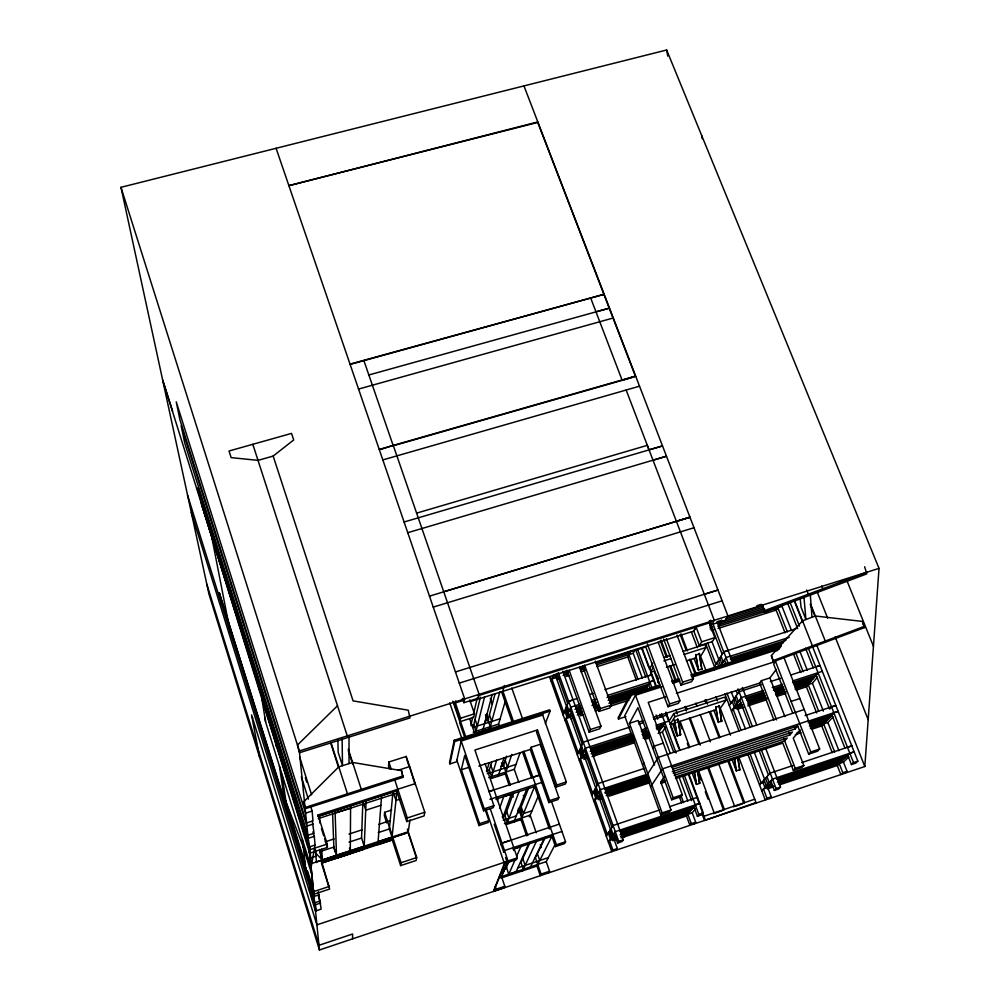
<?xml version="1.0" encoding="UTF-8"?>
<svg xmlns="http://www.w3.org/2000/svg" width="1000" height="1000" viewBox="0 0 1000 1000"><rect width="100%" height="100%" fill="white"/><g stroke="black" fill="none" stroke-linecap="round" stroke-linejoin="round"><path stroke-width="1.5" d="M349.012 763.6L349.025 736.112M350.387 851.425L350.375 853.7L336.538 858.238L336.463 855.987M350.6 805.375L350.288 850.85L349.412 848.1M352.587 763.95L352.6 762.463L401.488 770.638L403.05 777.325L305.175 808.763L313.725 893.35M352.562 938.863L352.625 933.988L318.975 945.3L206.825 584.237M310.062 864.038L364.212 846.287L361.562 838.05L362.812 802.812M364.288 846.875L364.2 849.163L322.537 862.825L322.375 860.6L321.337 861.35L321.262 860.25L408.225 831.762L408.05 832.925M366.15 800.35L364.212 846.287M862.45 621.425L864.375 627.65L773.538 661.675L771.637 656.775L771.413 655.55L802.525 620.8L815.325 616L862.45 621.425L864.375 627.65M864.65 566.75L866.812 573.875L764.65 612.238L762.237 605.212L764.65 612.238M380.65 449.45L393.275 445.412L479.113 694.362L478.212 698.175L463.888 702.688L462.425 698.413M378.125 842.337L377.962 844.65L391.675 840.15L391.925 837.812L406.637 832.987L321.312 860.95M381.637 795.362L378.088 841.75L392.038 837.175L397.038 790.387L318.113 816.375L396.987 790.9M864.825 766.513L879.025 568.387L666.65 50L120.975 187.312L208.975 594.163L319.45 950L864.825 766.513L816.625 644.837M391.688 810.037L384.613 812.337L384.338 815.588L386.737 822.962M396.812 791.263L406.775 821.575L424.125 815.913L424.775 812.25L406.262 756.438L388.862 762L388.525 766.062L389.438 768.825M392.038 837.175L389.35 828.962L392.887 793.037M391.675 840.15L321.463 863.112L328.725 886.162M396.725 793.3L318.275 818.575M401.488 770.638L403.05 777.325M406.138 757.425L406.262 756.438M407.337 829.062L416.7 857.55L416.175 860.475L400.637 865.612L401.05 862.725L384.613 812.337M406.775 821.575L407.287 817.962L394.55 779.275M409.988 819.975L408.113 832.513L416.1 856.825M312.913 831.875L314.312 836.35L315.062 845.062L311.1 867.337L283.225 794.65L313.9 895.1M454.65 706.525L455.775 700.85M545.35 723.55L550.075 711.125L549.612 709.825L454.225 740.263L449.513 762.638L449.938 763.9L456.525 761.787L461.562 739.375M449.938 763.9L454.675 741.575L454.225 740.263M469.738 699.925L474.5 713.8L473.663 717.337L459.837 721.725L460.588 718.213L455.375 702.913L463.7 700.288M463.888 702.688L464.688 698.9L276.087 148.275M471.012 724.587L472.762 717.138M473.462 714.163L477.312 697.775M484.938 808.962L488.9 820.6L488.263 822.5L478.975 825.562L479.562 823.662L461.312 769.762L464.75 755.375L483.587 810.812L493.212 807.663L493.888 805.638L474.9 750.025L537.463 729.963L556.812 785.037L555.85 787.15L565.3 784.062L566.3 781.938L542.688 715.025L543.337 713.288M476.05 731.263L473.8 724.688L480.412 697.2M499.825 691.988L489.7 728.812L475.538 733.325L484.6 696.787M492.188 694.388L482.625 731.062M491.262 729.587L488.013 720.163L495.012 693.962M504.387 685.537L502.775 691.35M499.613 726.925L498.625 724.062L505.312 701M486.6 771.575L489.2 762.663M491.613 776.663L489.325 770.013L491.662 762.15M511.8 754.438L505.262 773.95L491.025 778.562L496.688 760.062M483.587 810.812L484.225 808.8L461.188 741.05L542.688 715.025M504.1 757.675L498.15 776.263M506.613 756.162L503.612 765.413L500.763 766.325M497.375 800.763L498.338 797.925M499.6 808.363L503.7 796.612L511.35 794.112L502.7 818.025M518.812 782.362L514.288 769.312L520 753.05M507.362 822.688L505.05 815.95L513.462 792.938M527.8 835.6L519.55 811.175L528.625 787.987M530.262 749.475L531.075 747.275L540.188 744.338L558.888 797.588L557.938 799.587L548.812 802.588L530.262 749.475L478.862 766.062M537.463 729.963L536.6 732.312L555.85 787.15M535.4 784.5L521.013 819.7L506.712 824.412L519.087 791.587M501.3 844.938L501.975 843.15L511.2 840.062M569.212 675.5L566.275 676.425L567.9 672.212L563.8 673.5M501.275 844.912L501.987 843.15L559.375 824.125M504.775 862.412L493.5 891.438L505.625 862.163C511.112 859.825 500.825 863.1 505.625 862.163M513.862 822.05L526.8 789.062M494.25 824.275L503.8 852.288L504.5 850.537L561.938 831.438M503.787 852.3L504.5 850.537M565.175 720.65L570.788 707.15L579.663 704.312M503.137 872.775L507.775 861.7M507.562 862.2L501.525 876.612L504.812 886.263L504.162 887.738L495.613 890.612L496.225 889.15L495.3 886.388M485.062 763.637L517.288 857.862L516.538 859.587L507.325 862.663L508.038 860.95L490.262 808.775M506.438 867.5L508.875 861.7M505.85 868.863L506.512 867.312L508.762 874.338L516 871.912L528.562 844.05M513.612 850.5L514.8 847.688M581.675 748.562L570.45 717.125L571.987 713.487L567.562 714.912L565.475 709.05M529.412 816.925L538.75 795.013M508.837 874.15L515.45 859.013M516.65 856.25L520.862 846.612L516.875 847.938M583.413 714.8L580.475 715.738L582.212 711.8L578.088 713.112M523.325 869.3L520.988 862.475L530.138 842.262M548.812 802.588L549.712 800.6L531.075 747.275M577.35 754.837L583.3 742.15L630.062 727.013M522.6 870.837L536.337 841.462M579.6 666.875L600.962 726.112L599.663 728.787L589.163 732.175L590.413 729.525L569.113 670.188M595.325 661.125L611.287 705.05L609.875 707.925L598.962 711.425L600.312 708.575L584.612 665.163M628.888 654.65L627.788 656.988L636.35 680.212M630.825 650.612L627.788 656.988L597.038 666.7M579.425 760.7L585.45 748.162L631.038 733.375M642.325 678.012L633.2 653.288L635.05 649.475M544.087 838.888L529.8 868.425M545.35 837.212L535.413 857.663L541.075 874.087L540.275 875.612L536.975 866.025L552.8 834.475M584.738 749.188L586.425 753.925L584.788 757.3L596.138 789.1M594.788 755.7L598.375 748.6M659.762 684.925L630.237 694.375L618.112 717.925L618.5 718.988L625.925 716.587M618.5 718.988L630.638 695.475L660.3 685.987M498.675 877.562L546.237 861.625L555.35 844.1M513 849.237L551.9 836.287L555.487 846.587L556.413 844.825L565.55 841.775L551.675 802.087M662.212 686.65L635.5 695.2L624.675 715.812L660.75 814.775L669.575 811.825L670.987 809.938L660.725 781.925L664.45 776.438M649.475 669.3L652.738 663.088M647.537 676.188L652.038 674.638L656.338 686.25M655.95 686.787L650.588 672.288L653.2 667.35M607 697.487L648.55 684.2L649.788 681.912L654.212 680.5L607.425 695.45M609.788 701.388L645.475 689.95L649.55 682.35M660.75 814.775L662.125 812.9L629.438 723.312L637.913 707.688L671.7 799.788L680.775 796.775L682.288 794.75L648.238 702.387L666 696.675M548.725 872.763L549.562 871.237L546.237 861.625M565.55 841.775L564.587 843.55L555.487 846.587M591.737 795.275L598.112 783.587L644.362 768.388M696.075 627.062L693.8 631.075L699.362 645.738L701.663 641.812L696.075 627.062L693.8 631.075L469.888 701.725M593.85 801.213L600.288 789.663L646.062 774.587M598.263 799.75L601.05 794.837L596.587 796.3L594.45 790.312M477.9 695.812L709.25 622.913L710.725 620.375M649.325 782.887L609.275 796.125L613.1 789.575M709.925 625.7L710.638 623.763M710.225 620.388L711.8 624.513L714.275 620.3L626.15 390.025M595.612 662.8L645.8 646.963L668 706.725L669.65 703.962L679.987 700.638L658.15 642.138M663.637 639.025L680.9 685.138L682.675 682.163L693.413 678.713L676.988 635.1M721.812 620.237L718.05 626.512L781.988 606.325L783.625 603.913M683.05 651.4L704.8 644.5L705.938 647.513L700.625 656.35L706.062 670.738M709.25 622.913L714.862 637.625L712.463 641.575L699.362 645.738M656.112 726.95L663.475 724.562L664.775 722.425M659.15 731.688L664.525 722.837M662.925 725.462L661.3 728.15L656.862 729.587M679.987 700.638L678.288 703.4L668 706.725M693.413 678.713L691.587 681.7L680.9 685.138M658.075 733.45L662.4 732.05L665.55 726.95M730.475 735.188L720.288 708.288L725.95 700.163L724.775 697.087L673.75 713.612L668.85 721.575L665.625 712.875M642.588 764.938L643.863 762.862M652.825 748.35L654.2 746.112L663.275 743.15M725.95 700.163L674.9 716.712L669.975 724.625L676.075 722.65M606.3 836.2L613.088 825.512L659.538 810.013M795.775 628.825L723.8 651.775L714.4 666.625L705.675 643.65M646.538 775.788L658.325 757.362L804.225 709.513M714.15 670L715.163 668.413M608.438 842.188L615.288 831.663L699.775 803.4L695.3 804.9L686.475 816.025L621.163 837.925M650.575 786.838L662.537 768.825L808.612 720.713M735.575 661.125L736.888 659.137M787.337 631.838L777.825 607.638L776.137 610.112L718.075 628.462M609.188 831.65L611.35 837.712L615.825 836.213L613.95 839.05L617.337 848.538L612.888 850.037L611.8 851.65L563.112 714.85M614.163 833.388L617.612 843.037L618.75 841.35L623.3 839.825L562.8 671.15M777.825 607.638L776.137 610.112L785.05 632.825M621 836.475L623.925 837L627.975 831.025M616.237 850.15L617.337 848.538M623.3 839.825L622.15 841.513L617.612 843.037M729.325 705.487L739.087 691.75L761.6 684.463M731.5 711.213L741.325 697.613L763.4 690.45M740.8 702.35L737.312 707.688L745.375 728.875M671.7 799.788L673.175 797.775L682.288 794.75M653.225 717.463L759.65 683.05L761.4 680.662L769.912 677.913L776.162 669.55M671.65 767.487L797.725 725.95L808.688 754.15L810.763 751.963L775.525 661.45L773.637 664.013L792.812 713.325M752.075 698.688L747.962 704.225L767.062 698.012M687.862 814.287L686.475 816.025L689.912 825.362L691.325 823.675L695.688 822.212L692.225 812.825L695.7 808.487M695.013 805.263L691.963 809.112M620.1 831.4L693.85 806.725L697.387 816.263L698.85 814.475L703.325 812.975L688.6 773.275M808.213 684.625L806.4 686.825L796.15 690.163M792.6 682.675L816.125 675.037L818.037 672.725M817.663 673.175L806.4 686.825L816.65 712.95M694.275 823.913L695.688 822.212M703.325 812.975L701.85 814.762L697.387 816.263M794.987 688.925L812.412 683.25L817.412 677.25M738.6 756.65L755.987 802.55L704.488 820.475L701.775 813.138M673.3 773.512L789.825 735.025L792.438 732.025L672.262 771.688M672.675 769.35L795.088 728.975L797.725 725.95M800.413 729.987L793.238 738.112L803.85 765.487L801.888 767.537L793.337 770.387L782.812 743.088L675.537 778.575M733.763 806.85L734.525 806L718.487 763.3M792.887 765.537L770.188 773.112L759.538 784.95M776.8 651L780.938 646.375M504.012 862.425L485.925 809.225M831.025 715.825L828.55 718.525L809.475 724.825M761.762 790.8L772.487 779.112L854.15 751.8L849.825 753.25L837.262 765.487L779.7 784.788M833.45 713.175L821.75 725.938L811.462 729.338M808.225 722.7L831.862 714.912L833.838 712.763L838.15 711.338L808.637 721.062M771.6 782.962L767.738 787.525L771.275 796.787L769.562 798.587M810.35 728.263L827.85 722.487L833.037 716.875M601.275 795.812L599.288 797.95L610.763 830.125M755.188 803.413L755.987 802.55M782.962 779.163L778.475 783.925L843.45 762.15L848.838 756.938M771.275 796.787L766.963 798.238L765.275 800.025L747.638 753.625M770.725 781.025L774.325 790.438L776.1 788.562L780.5 787.087L765.65 748.337M793.337 770.387L795.263 768.35L803.85 765.487M780.5 787.087L778.7 788.975L774.325 790.438M783.825 657.275L819.65 749L817.55 751.2L808.688 754.15M120.975 187.312L299.337 750.987L305.175 808.763L303.363 802.087L338.787 766.85L352.6 762.463M337.5 705.738L297.45 745.037L299.513 752.738L410 717.913L408.25 710.2L353.075 700.888L273.163 456.075L293.7 439.95L291.537 433.4L229.013 451.012L231.125 457.612L258.012 460.363L273.163 456.075M839.225 763.562L837.262 765.487L840.85 774.625L842.825 772.738L847.062 771.312L843.45 762.15M844.887 758.05L849.412 753.637M776.462 779.1L847.763 755.25L851.438 764.562L853.512 762.588L857.837 761.137L812.25 645.85M847.062 771.312L845.05 773.175M857.837 761.137L855.75 763.112L851.438 764.562M318.113 816.375L319.237 815.5L319.85 823M764.375 610.7L866.888 572.212M773.337 660.55L864.438 626.325M496.225 889.15L504.812 886.263M541.075 874.087L549.562 871.237M764.075 782.138L761.2 783.1L749.788 753.088M620.662 832.35L692.625 808.275L691.438 809.775L621.163 833.312M778.037 779.7L846.012 756.95L844.325 758.6L778.012 780.812M517.837 867.85L548.3 857.65M620.013 834.812L690.238 811.287M770.65 784.375L766.325 785.825L764.062 779.912M777.4 782.113L842.613 760.263L841.7 757.925M614.888 837.638L610.425 839.137L608.275 833.088M621.85 835.312L689.05 812.788M771.888 785.062L764.875 787.4L762.625 781.5M779.963 782.35L840.925 761.912M616.725 838.125L609.5 840.55L612.888 850.037M620.887 836.725L692.225 812.825M773.112 785.725L763.438 788.975L766.963 798.238M500.9 878.112L536.975 866.025M612.863 840.713L617.013 839.312M767.387 788.913L774.075 786.675M703.95 816.263L754.725 799.212M722.15 810.75L713.438 813.675L714.163 812.837L698.225 770M735.2 806.363L742.438 803.938M810.763 751.963L819.65 749M669.737 806.612L697.513 797.312M801.737 762.575L851.8 745.85M847.475 747.312L851.8 745.875M505.75 861.838L316.913 924.862L251.55 714.875L259.575 757.138M508.038 860.95L517.288 857.862M662.125 812.9L670.987 809.938M313.762 893.7L283.225 794.65M286.788 807.688L313.812 894.287L329.637 889.05L321.3 860.35L316.375 861.963M719.925 762.825L724.25 761.388M660.837 783.438L665.25 781.988M318.35 891.737L319.825 901.125L314.675 902.825L187.575 495.262M320.65 903.025L315.538 904.725L316.137 910.788L321.163 909.125L319.725 900.05M502.175 816.9L505.05 815.95M503.188 820.25L516.275 815.938M532.038 810.738L523.525 813.55L521.175 806.75L521.725 817.962M605.2 789.587L647.763 775.562M504.475 823.637L530.15 815.175L536.25 832.8M605.75 790.713L648.162 776.737M809.575 723.538L830.175 716.75M604.85 792.3L648.587 777.862M605.212 793.462L648.787 779.075M809.5 726.062L826.912 720.312M600.163 796.4L595.712 797.862L593.587 791.888M607.087 794.112L649.2 780.2M810.462 726.988L825.275 722.1M329.5 886.375L313.55 891.65L313.812 894.287M401.05 862.725L416.7 857.55M602.05 797.038L594.862 799.412L607.362 834.538M606.2 795.662L649.6 781.325M797.075 732.65L800.025 731.675M599.637 799.3L602.388 798.388M795.288 734.688L801.162 732.738M674.3 775.325L787.237 737.987L784.675 740.938L675.475 777.05M319.288 894.725L314.037 896.462L219.325 592.925L221.612 604.4M660.725 781.925L665.15 780.462M391.875 838.225L321.337 861.35M484.225 808.8L493.888 805.638M556.812 785.037L566.3 781.938M805.075 715.588L835.837 705.475L831.525 706.9L829.538 709.038L816.125 675.037M479.562 823.662L488.9 820.6M549.712 800.6L558.888 797.588M519.55 811.175L518.413 808.325M591.975 752.125L633.962 738.462M642.712 735.612L648.55 733.725M765.487 695.738L748.012 701.425M775.85 692.362L784.725 689.475M795.088 686.112L811.363 680.812L810.238 677.95M585.6 755.612L581.175 757.062L579.075 751.15M591.125 753.825L634.438 739.725M643.162 736.888L648.975 735M742.638 704.562L734.35 707.262L732.163 701.488M749.312 702.4L765.537 697.113M775.875 693.75L784.725 690.875M795.05 687.513L809.8 682.712M325.262 841.8L334.175 838.9M349.012 834.062L362.375 829.712M378.7 824.4L390.438 820.575M587.537 756.4L580.375 758.737L592.737 793.45M593.038 754.613L634.338 741.175M643.225 738.288L649.163 736.35M315.062 845.062L309.05 847.013L162.675 380.1L172.587 411.1M742.638 705.962L733.037 709.075L741.1 730.275M775.875 695.138L786.162 691.8M583.825 759.262L587.938 757.925M592.05 756.587L634.675 742.712M645.013 739.35L649.438 737.9M737.075 709.388L743.713 707.237M747.825 705.9L766.862 699.7M777.113 696.363L785.9 693.5M327.212 844.062L327.4 847.412L309.688 853.2L309.363 849.887L327.212 844.062L318.012 815L415.275 783.612L415.138 784.55L412.55 776.762M407.287 817.962L424.775 812.25M494.038 789.875L488.787 791.587L539.362 775.163L532.888 777.262M321.138 851.25L334.137 847M349.038 842.138L361.562 838.05M378.212 832.613L389.35 828.975M310.225 858.075L315.963 856.2M489.95 799.338L541.888 782.387M791.087 701.413L799.938 698.525M495.875 799.175L534.575 786.525L549.35 828.988M725.675 662.738L724.9 664.55L722.05 665.462M380.9 805.325L365.763 810.225L363.7 803.838M400.387 799.013L395.962 800.45L393.875 794.087M486.463 770.938L489.325 770.013M638.45 722.25L642.875 720.812M638.938 724.15L643.363 722.712M653.713 719.362L667.013 715.025M770.375 681.612L780.625 678.3M790.863 674.987L820.025 665.525L815.738 666.938M487.287 773.737L516 764.438M488.738 777.6L514.288 769.312M641.3 730.037L647.175 728.138M655.975 725.288L669.225 720.987M772.262 687.575L782.6 684.225M792.925 680.875L822.325 671.338M319.45 950L308.175 838.337L314.312 836.35M716.112 707.125L719.388 706.062L721.7 721.388L718.05 721.912L715.713 706.6L718.45 722.45L713.888 710.362M590.35 748.3L632.788 734.525M641.375 731.737L645.938 730.25M745.413 697.987L763.625 692.075M773.475 688.875L782.588 685.925M591.075 749.538L632.663 736.025M643.062 732.65L647.513 731.2M656.425 728.312L662.362 726.388L661.5 724.025M747.075 698.888L764.675 693.175M773.462 690.325L783.725 686.988M793.988 683.662L814.513 676.988L812.95 678.9L793.95 685.075M677.412 722.212L716.05 709.663M590.225 751.25L633.162 737.288M642.05 734.4L647.975 732.475M747.175 700.275L764.712 694.575M774.938 691.25L783.713 688.4M586.425 753.925L581.987 755.362L579.875 749.438M739.975 704.025L735.675 705.425L733.475 699.638M322.337 859.9L322.525 862.237L391.75 839.425M676.363 693.337L775.525 661.45M312.137 811.05L305.613 813.15L176.25 401.838L179.963 419.925L306.6 822.925L312.975 820.875L312.137 811.05L310.725 806.587M461.312 769.762L469.275 767.2M590.413 729.525L600.962 726.112M313.25 824.05L306.925 826.087L181.175 425.775L184.688 442.863L307.85 835.288L314.037 833.288L312.312 821.075M629.438 723.312L638.212 720.475L654.562 765.088M575.825 707.45L580.288 706.025M592.15 702.237L595.125 701.275M730.263 658.1L785.938 640.3M575.025 709.325L580.95 707.438M592.775 703.65L597.212 702.237M609.05 698.45L647.5 686.15L646.5 688.037L608.162 700.325M730.413 659.65L782.962 642.837M577.188 710.238L581.613 708.812M591.938 705.512L596.362 704.1M732.138 660.662L781.175 644.963M671.575 681.137L678.962 678.775M690.775 675L780.85 646.162M576.125 712.163L581.638 710.4M593.425 706.625L597.888 705.2M731.575 662.412L779.788 646.963M672.163 682.188L679.575 679.812M691.438 676.012L780.212 647.575M398.013 770.3L409.625 766.575L412.125 775.462M571.213 715.312L566.812 716.725L564.725 710.888M594.062 707.987L598.513 706.562M608.888 703.238L631.112 696.112M672.6 683.312L680.013 680.938M691.888 677.138L779.013 649.225M570.45 717.125L566.062 718.538L578.275 752.862M577.3 714.925L581.413 713.612M594.7 709.35L599.125 707.938M610.938 704.15L630.138 698M600.312 708.575L611.287 705.05M570.925 718.8L573.65 717.925M595.188 711.025L599.6 709.613M609.888 706.312L629.012 700.175M305.05 807.5L403.225 775.875M315.45 850.062L315.712 853.125L322.4 859.987L321.65 849.2M470.95 725.6L473.8 724.688M485.175 721.075L488.013 720.163M696.15 654.925L699.55 653.838L701.938 669.262L698.162 669.837L695.75 654.425L698.55 670.35L694.062 658.45M473.038 727.387L500.163 718.75M650.588 672.288L654.15 671.15L658.587 683.125L657.113 675.888M666.388 667.262L674.987 664.525M686.425 660.875L696.312 657.725M577.35 698.438L568.675 701.213L563.075 715.037L549.562 676.825M590.212 694.338L593.162 693.4M604.938 689.65L652.038 674.638M568.625 701.4L573.112 699.963M728.05 650.588L723.713 651.975L712.95 623.812M473.2 732.163L498.625 724.062M454.675 741.575L550.075 711.125M591.35 700.575L595.737 699.175M789.175 637.388L726.012 657.575L720.625 665.913L718.438 660.2M556.775 679.425L559.487 678.575M580.925 671.8L585.325 670.413M711.325 630.6L713.962 629.775M460.588 718.213L474.5 713.8M701.663 641.812L714.862 637.625M664.2 657.387L670 655.55M663.875 660.875L671.125 658.575M684.188 654.425L705.938 647.513M756.825 605.75L761.3 604.35M299.337 750.987L879.025 568.387M727.225 616.812L762.85 605.6M717.075 621.737L721.513 620.337M725.95 618.938L762.95 607.263M711.8 624.513L725.413 620.225L727.975 615.988L523.95 85.9M563.162 671.975L567.288 670.675M717.887 623.188L764.575 608.45M579.375 667.925L583.8 666.525M552.562 677.05L556.95 675.662M579.7 668.475L584.138 667.075M595.938 663.35L629.875 652.638M710.025 627.362L712.675 626.525M719.287 624.438L764.65 610.112M558.975 676.737L551.875 678.975L563.95 712.9M563.062 675.438L567.15 674.15M580.388 669.975L584.8 668.575M596.55 664.862L633.2 653.288M710.125 629.012L712.763 628.175M459.288 683.125L722.138 600.812M455.462 671.95L717.987 590.013L704.325 594.275M676.4 521.35L689.963 517.225L443.738 591.763M433.25 607.1L694.013 527.75M429.487 596.138L689.963 517.225M653 460.2L666.475 456.213L407.762 532.7M404.1 522L662.513 445.913L649.05 449.875M416.613 513.125L647.312 445.337L648.688 448.913M382.825 459.913L639.525 386.188M379.237 449.425L635.638 376.1L622.175 380.312L590.688 298.012L350.012 364.487M394.75 445.337L634.05 376.912M202.35 504.113L201.612 504.325L309.688 853.2M595.988 311.863L609.237 308.175L368.85 374.975M358.45 389.1L613.038 318.05M590.688 298.012L603.913 294.363L350.012 364.113M537.825 121.962L288.888 185.662L537.75 122.425L635.513 376.463M699.55 653.838L699.15 653.337L701.188 666.413M701.55 668.763L701.938 669.262L701.413 667.862M719.388 706.062L718.975 705.537L721.7 721.388L721.162 719.963M739.4 769.463L739.812 770.025L736.025 770.588L734.163 758.25M252.613 718.3L252.162 717M847.125 581.175L873.438 646.287M821.688 585.975L822.812 588.763M817.212 592L827.638 618.112M835.163 636.975L868.188 719.675M806.688 590L808.35 594.188M810.7 604.388L825.263 641M810.225 604.312L814.837 615.9M794.475 600.462L812.412 645.812M794 600.15L802.65 622.125M790.312 602.95L799.463 626.138M808.525 648.625L853.512 762.588M787.4 602.625L797.65 628.612M805.562 648.225L813.288 667.837M831.862 714.912L844.862 747.887M781.988 606.325L791.488 630.475M800 651.675L807.35 670.375M812.412 683.25L823.388 711.15M827.85 722.487L838.95 750.7M795.812 653.012L803.162 671.737M807.412 682.588L818.637 711.137M834.725 752.113L823.637 723.875L821.75 725.938L832.225 752.663M838.388 761.488L842.825 772.738M793.487 653.9L800.8 672.55M771.413 655.55L773.538 661.675M794.013 726.2L795.088 728.975M769.912 677.913L784.9 716.6M788.763 732.275L789.825 735.025M761.4 680.662L776.55 719.9M783.625 738.225L795.263 768.35M759.65 683.05L773.975 720.212M717.275 622.45L732.537 661.875M742.35 687.487L756.712 724.987M723.8 651.775L728.188 663.263M737.987 688.9L752.337 726.425M761.275 749.788L776.1 788.562M759.013 750.362L768.45 775.037M709.338 620.712L722.188 654.362M724.475 659.95L726.1 664.2M736.4 691.162L737.487 694M739.712 699.837L750.138 727.1M720.987 656.2L723.175 661.963M736.137 695.9L738.35 701.725M766.963 776.688L769.237 782.638M719.712 658.2L721.9 663.938M734.8 697.775L737.013 703.575M765.512 778.3L767.775 784.237M731.237 691.762L734.562 700.5M754.075 751.675L764.412 778.8M711.875 641.363L719.013 660.088M717.188 662.175L718.812 666.45M707.625 642.7L715.863 664.325M726.975 693.138L730.85 703.337M724.912 693.875L739 730.913M691.438 632.1L697.35 647.712M715.875 696.625L717.513 700.938M731.8 758.888L736.425 771.137L734.6 758.988M681.012 633.8L687.438 650.85M690.7 659.513L696.137 673.913M705.913 699.85L707.537 704.163M710.312 711.525L719.938 737.05M728.575 759.963L744.663 802.588L743.875 803.45L727.962 761.213M680.188 634.513L686.237 650.525M689.525 659.262L695.013 673.825M704.9 700.05L706 702.962M709.287 711.7L719.175 737.913M695.875 703.088L696.963 705.975M700.275 714.788L710.4 741.775M666.388 638.725L682.675 682.163M661.05 640.1L667.438 657.2M670.688 665.888L676.087 680.337M685.812 706.35L686.9 709.237M690.2 718.062L700.3 745.088M708.363 766.65L724.35 809.412L723.612 810.263L707.775 767.9M660.275 640.788L666.275 656.862M669.55 665.625L675.013 680.238M684.837 706.538L686.475 710.925M689.212 718.225L699.038 744.525M675.738 709.6L677.35 713.95M680.1 721.338L689.65 746.975M679.137 721.5L681.862 728.812M687.312 743.45L688.938 747.837M699.287 775.638L700.925 780.025M705.275 791.737L708 799.05M673.75 713.612L674.9 716.712M699.175 781.9L699.712 783.337L696.438 784.425L694.062 771.5M647.325 643.925L669.65 703.962M680.062 733.375L680.588 734.8L677.125 735.925L674.237 720.025M691.862 772.1L696.438 784.425L694.475 772.237M672.613 723.775L677.125 735.925L674.625 720.562L678.1 719.438L680.588 734.8L677.712 718.9M665.95 712.15L680.013 750.1M641.95 647.775L651.963 674.775M641.525 647.85L648.95 667.862M670.512 726.05L678.975 748.888M688.575 774.8L699.175 803.4M700.238 806.263L705.2 819.638M637.537 649.163L652.45 689.1M661.513 713.587L676.1 753.012M684.663 776.162L698.85 814.475M635.837 650.163L645.788 677.087M648.55 684.2L650.15 688.5M659.688 714.325L660.75 717.188M663.475 724.562L673.675 752.138M682.225 775.275L691.612 800.65M656.087 714.938L657.65 719.175M662.4 732.05L670.312 753.462M678.838 776.538L687.9 801.1M644.4 687.05L645.475 689.95M627.863 651.8L638.038 679.425M680.875 795.325L683.538 802.55M686.988 811.9L691.325 823.675M679.525 797.138L681.637 802.9M635.5 695.2L673.175 797.775M630.237 694.375L630.638 695.475M582.625 666.188L598.962 711.425M596.663 747.962L597.513 750.325M566.912 670.138L589.163 732.175M594.738 750.775L595.788 753.713M609.487 791.912L610.337 794.3M624.188 832.925L625.05 835.337M558.325 672.562L618.75 841.35M569.875 709.35L582.325 744.225M584.462 750.212L597.062 785.5M599.225 791.562L611.975 827.262M556.95 673.462L567.725 703.625M566.987 705.325L569.1 711.225M581.5 745.987L583.625 751.95M596.188 787.125L598.337 793.162M611.038 828.737L613.212 834.85M566.825 707.262L556.237 677.6L557.675 673.713L553.275 675.1L551.05 681.237L550.95 678.175M566.237 707.2L568.325 713.075M580.688 747.712L582.812 753.662M595.312 788.725L597.463 794.737M610.112 830.2L612.275 836.287M511.8 688.062L522.288 718.05M502.8 690.9L513.263 720.938M523.787 751.162L556.413 844.825M501.662 691.988L512.45 722.962M522.513 751.875L531.575 777.862M490.312 698.337L492.337 704.2M523.325 795.413L524.325 798.312M540.325 844.55L541.337 847.487M489.45 714.812L491.725 721.425M505.213 760.475L507.525 767.175M537.362 853.625L539.738 860.512M486.538 714.188L488.562 720.062M502.625 762.537L510.4 785.1M363.913 360.65L393.275 445.838M485.462 714.8L487.475 720.65M501.5 763.062L502.488 765.925M505.262 773.95L509.237 785.525M512.238 794.2L513.225 797.087M517.712 810.1L518.713 812.987M521.013 819.7L526.562 835.812M475.087 719.375L477.362 726M490.788 765.138L493.088 771.85M506.675 811.513L509.012 818.325M522.788 858.5L525.163 865.4M469.725 718.85L475.138 734.663M454.237 703.025L466.012 737.575M452.825 701.162L459.837 721.725M459.625 722.6L464.025 735.5M505.562 857.475L507.325 862.663M449.738 702.85L461.8 738.312M456.875 760.263L478.975 825.562M494.688 887.862L495.613 890.612M406.613 758.875L409.012 766.1M388.862 762L391.25 769.25M391.538 837.688L400.637 865.612M252.812 444.312L347.262 735.9M348.275 749.1L361.287 789.338M348.275 750.638L352.1 762.475M331.15 743.05L347.45 793.787M330.725 743.112L338.35 766.85M197.15 487.875L199.513 495.25M203.263 506.987L204.65 511.3M308.175 838.337L198.538 488.9L201.612 504.325L309.037 846.938M333.837 847.725L335.15 851.85M299.625 756.925L311.613 794.8M305.35 777.75L306.75 782.188M321.463 828.675L323.75 835.888M324.663 838.763L327.4 847.412M301.337 776.825L308.387 799.15M319.75 851.6L322.362 860L319.538 849.513M303.363 802.087L305.038 807.4M214.25 544.163L215.512 548.175M309.363 849.887L261.762 698.062L265.587 721.888L311.1 867.337L309.975 846.637M298.663 816.338L299.475 818.962M219.325 592.925L283.712 797.987M311.812 874.45L303.238 846.825M318.438 896.675L319.825 901.125M307.638 871.213L313.988 891.5M304.163 860.475L305.462 864.625M309.175 888.462L313.35 901.862M314.288 904.837L316.137 910.788M191.3 512.475L315.512 911.087M319.825 849.712L322.35 859.95M211.575 536.075L230.312 632.288M666.65 50L667.725 56.112M657.663 677.487L658.587 683.125M697.775 771.15L699.712 783.337L697.575 771.85M701.75 135.688L702.225 138.775M738 757.862L739.812 770.025L737.55 757.138M275.512 742.075L276.125 746.237M279.488 766.338L283.562 794.175L305.15 863.325L302.4 839.55M282.025 774.438L287.175 810.375M265.025 717.463L265.587 721.888M303.562 859.95L303.225 857.1L303.5 859.35M309.15 849.25L310.925 866.787M800.238 599.25L801 607.025L805.938 619.525L803.925 596.8M315.462 850.15L316.488 862.562M810.288 594.412L812 617.25M318.012 815L318.075 815.875M332.575 813.3L333.862 847.087L336.5 855.362L335.125 812.875L350.6 808.213M335.037 810.4L335.125 813.213M337.887 739.737L338.162 752.237L342.488 765.675L342.125 739.125"/></g></svg>
